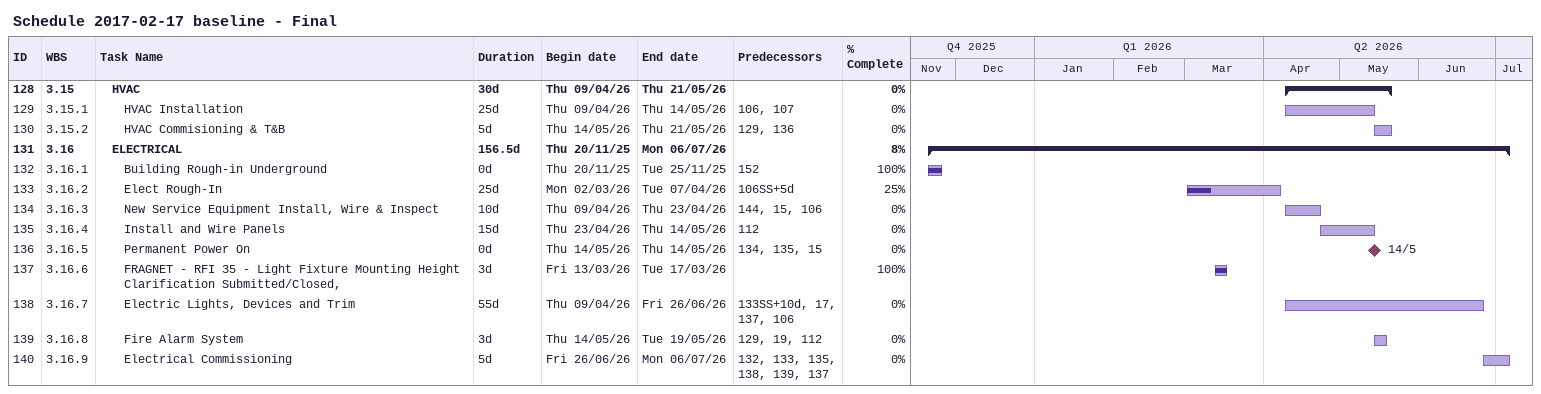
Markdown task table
Schedule 2017-02-17 baseline - Final

| ID | WBS | Task | Duration | Start | Finish | Predecessors | % complete |
|---|---|---|---|---|---|---|---|
| 128 | 3.15 | **HVAC** | 30d | 2026-04-09 | 2026-05-21 |  | 0 |
| 129 | 3.15.1 | HVAC Installation | 25d | 2026-04-09 | 2026-05-14 | 106, 107 | 0 |
| 130 | 3.15.2 | HVAC Commisioning & T&B | 5d | 2026-05-14 | 2026-05-21 | 129, 136 | 0 |
| 131 | 3.16 | **ELECTRICAL** | 156.5d | 2025-11-20 | 2026-07-06 |  | 8 |
| 132 | 3.16.1 | Building Rough-in Underground | 0d | 2025-11-20 | 2025-11-25 | 152 | 100 |
| 133 | 3.16.2 | Elect Rough-In | 25d | 2026-03-02 | 2026-04-07 | 106SS+5d | 25 |
| 134 | 3.16.3 | New Service Equipment Install, Wire & Inspect | 10d | 2026-04-09 | 2026-04-23 | 144, 15, 106 | 0 |
| 135 | 3.16.4 | Install and Wire Panels | 15d | 2026-04-23 | 2026-05-14 | 112 | 0 |
| 136 | 3.16.5 | Permanent Power On | 0d | 2026-05-14 | 2026-05-14 | 134, 135, 15 | 0 |
| 137 | 3.16.6 | FRAGNET - RFI 35 - Light Fixture Mounting Height Clarification Submitted/Closed, | 3d | 2026-03-13 | 2026-03-17 |  | 100 |
| 138 | 3.16.7 | Electric Lights, Devices and Trim | 55d | 2026-04-09 | 2026-06-26 | 133SS+10d, 17, 137, 106 | 0 |
| 139 | 3.16.8 | Fire Alarm System | 3d | 2026-05-14 | 2026-05-19 | 129, 19, 112 | 0 |
| 140 | 3.16.9 | Electrical Commissioning | 5d | 2026-06-26 | 2026-07-06 | 132, 133, 135, 138, 139, 137 | 0 |
